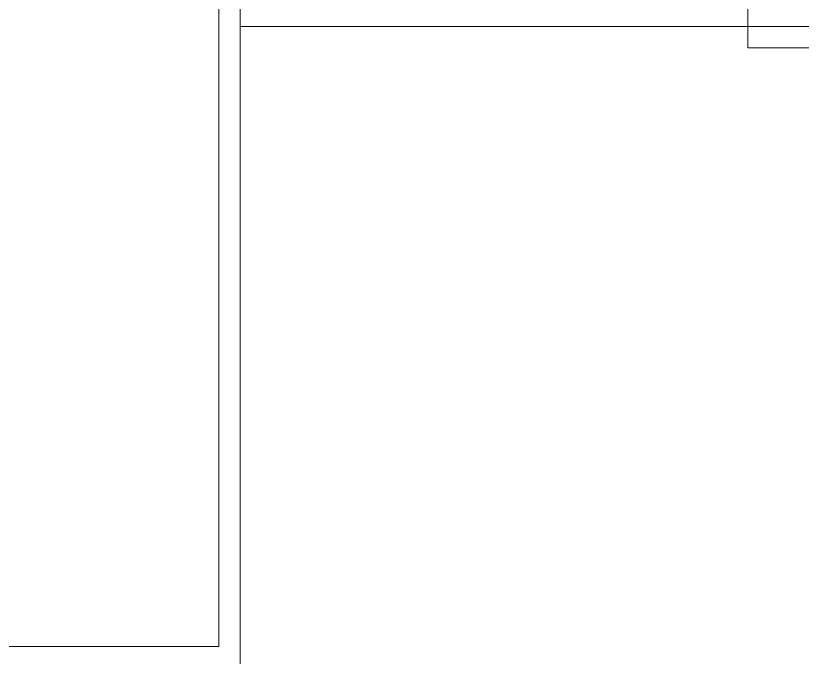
# Model space of a CAD drawing. Extents: x -1299 to 23780, y -3010 to 8106.
# Drawn here: x 15233.5 to 15307.1, y 2744 to 2804 of the extents above; entities that cross this region are included whole.
import ezdxf

# ---------------------------------------------------------------- set-up
doc = ezdxf.new("R2010")
doc.units = 0
doc.header["$LTSCALE"] = 25
doc.header["$MEASUREMENT"] = 0
doc.layers.get('0').update_dxf_attribs({"color": 9, "lineweight": 9})
for name, color, linetype, lineweight in [('01', 9, 'Continuous', 9), ('06D', 9, 'Continuous', 9), ('14', 9, 'Continuous', 9), ('35', 9, 'Continuous', 9), ('40B', 9, 'Continuous', 9)]:
    doc.layers.add(name, color=color, linetype=linetype, lineweight=lineweight)

# ---------------------------------------------------------------- blocks, each defined once
blk = doc.blocks.new('p-kolon_80x80')
blk.add_lwpolyline([(-40, -40), (40, -40), (40, 40), (-40, 40)], close=True)
blk = doc.blocks.new('fsdfsfsfsfd')
at = {"layer": '06D', "elevation": 0}
blk.add_lwpolyline([(52591.75, -74474.977), (52589.75, -74474.977), (52589.75, -74595.977), (52591.75, -74595.977)], dxfattribs=at)
blk = doc.blocks.new('p-2. kat planı')
at = {"layer": '14'}
blk.add_lwpolyline([(15048, 2819.3), (15048, 2803), (15050, 2803), (15170.5, 2803), (15170.5, 2743), (15254.5, 2743), (15254.5, 2803), (15300, 2803), (15302, 2803), (15302, 2819.3)], dxfattribs=at)
at = {"layer": '40B'}
for points in [[(14480.5, 2825), (15254.5, 2825), (15254.5, 2364.214), (14480.501, 2363.333)], [(15254.5, 2364.214), (15945, 2365), (15945, 2825), (15254.5, 2825)]]:
    blk.add_lwpolyline(points, close=True, dxfattribs=at)
at = {"xscale": -1, "rotation": 270}
blk.add_blockref('fsdfsfsfsfd', (89897.977, -49788.75), dxfattribs=at)
at = {"layer": '01'}
blk.add_blockref('p-kolon_80x80', (15212.5, 2785), dxfattribs=at)

msp = doc.modelspace()

# ---------------------------------------------------------------- linework, layer by layer
at = {"layer": '35'}
msp.add_lwpolyline([(14487.5, 2447), (14487.5, 2743), (14554.5, 2743), (14554.5, 2803), (15170.5, 2803), (15170.5, 2743), (15254.5, 2743), (15254.5, 2803), (15870.5, 2803), (15870.5, 2743), (15935.5, 2743), (15935.5, 2447), (15870.5, 2447), (15870.5, 2363), (15254.5, 2363), (15254.5, 2447), (15170.5, 2447), (15170.5, 2363), (14554.5, 2363), (14554.5, 2447)], close=True, dxfattribs=at)

# ---------------------------------------------------------------- block references
msp.add_blockref('p-2. kat planı', (0, 0))

doc.saveas('drawing.dxf')
